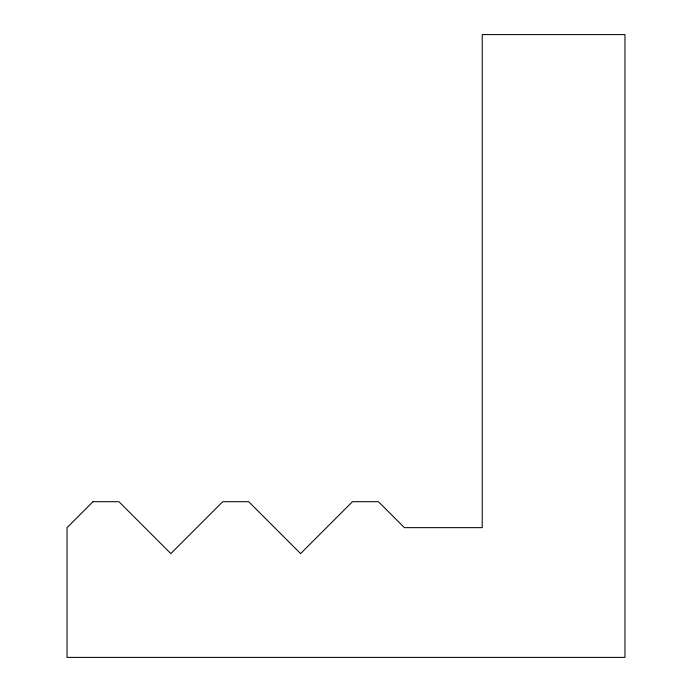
<?xml version="1.0" encoding="UTF-8"?>
<svg xmlns="http://www.w3.org/2000/svg" width="692" height="692" viewBox="0 0 692 692"><rect width="100%" height="100%" fill="white"/><g stroke="black" fill="none" stroke-linecap="round" stroke-linejoin="round"><path stroke-width="1.04" d="M92.987 501.7L67.037 527.65L67.037 657.4L624.962 657.4L624.962 34.6L482.238 34.6L482.238 527.65L404.387 527.65L378.438 501.7L352.488 501.7L300.587 553.6L248.688 501.7L222.738 501.7L170.838 553.6L118.938 501.7L92.987 501.7"/></g></svg>
